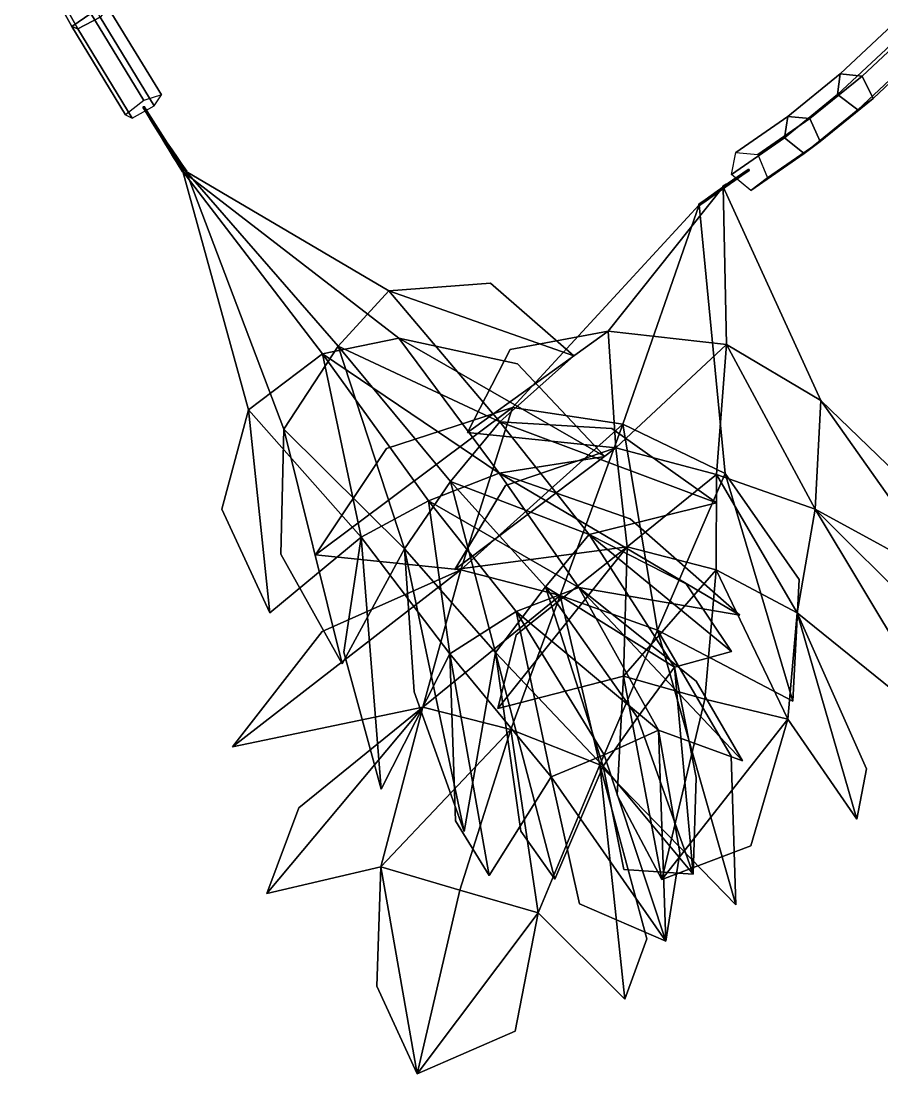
# Model space of a CAD drawing. Header units: metres. Extents: x -349 to 464, y -383 to 362.
# Drawn here: x 153 to 199.3, y -215.6 to -158.9 of the extents above; entities that cross this region are included whole.
import ezdxf

# ---------------------------------------------------------------- set-up
doc = ezdxf.new("R2010")
doc.units = ezdxf.units.M

msp = doc.modelspace()

# ---------------------------------------------------------------- linework, layer by layer
at = {"layer": 'Breeder_Leaf', "color": 3}
for points in [[(165.2614, -179.8622, 304.0009), (169.2446, -176.8485, 300.4102), (161.7404, -167.0352, 297.4491)], [(165.2614, -179.8622, 304.0009), (161.7404, -167.0352, 297.4491), (169.2446, -176.8485, 300.4102)], [(161.7404, -167.0352, 297.4491), (169.2446, -176.8485, 300.4102), (173.3549, -176.006, 295.3317)], [(161.7404, -167.0352, 297.4491), (173.3549, -176.006, 295.3317), (169.2446, -176.8485, 300.4102)], [(167.1658, -180.8913, 296.9677), (170.0931, -176.424, 293.9156), (161.9161, -167.0345, 296.4365)], [(167.1658, -180.8913, 296.9677), (161.9161, -167.0345, 296.4365), (170.0931, -176.424, 293.9156)], [(161.9161, -167.0345, 296.4365), (170.0931, -176.424, 293.9156), (172.8185, -173.4544, 288.7051)], [(161.9161, -167.0345, 296.4365), (172.8185, -173.4544, 288.7051), (170.0931, -176.424, 293.9156)], [(190.8053, -167.8484, 217.7672), (190.9696, -176.3423, 208.3222), (184.607, -175.6289, 206.7718)], [(190.8053, -167.8484, 217.7672), (184.607, -175.6289, 206.7718), (190.9696, -176.3423, 208.3222)], [(196.0544, -179.355, 210.0278), (190.9696, -176.3423, 208.3222), (190.8053, -167.8484, 217.7672)], [(196.0544, -179.355, 210.0278), (190.8053, -167.8484, 217.7672), (190.9696, -176.3423, 208.3222)], [(189.5128, -168.8264, 218.9907), (185.4079, -180.6319, 216.7191), (179.4646, -179.7218, 219.4106)], [(189.5128, -168.8264, 218.9907), (179.4646, -179.7218, 219.4106), (185.4079, -180.6319, 216.7191)], [(190.9115, -183.2741, 215.9639), (185.4079, -180.6319, 216.7191), (189.5128, -168.8264, 218.9907)], [(190.9115, -183.2741, 215.9639), (189.5128, -168.8264, 218.9907), (185.4079, -180.6319, 216.7191)], [(182.7602, -176.9493, 280.5962), (178.2891, -173.0334, 284.0872), (172.8185, -173.4544, 288.7051)], [(182.7602, -176.9493, 280.5962), (172.8185, -173.4544, 288.7051), (178.2891, -173.0334, 284.0872)], [(170.0931, -176.424, 293.9156), (178.7779, -180.5025, 287.1105), (172.8185, -173.4544, 288.7051)], [(170.0931, -176.424, 293.9156), (172.8185, -173.4544, 288.7051), (178.7779, -180.5025, 287.1105)], [(178.7779, -180.5025, 287.1105), (182.7602, -176.9493, 280.5962), (172.8185, -173.4544, 288.7051)], [(178.7779, -180.5025, 287.1105), (172.8185, -173.4544, 288.7051), (182.7602, -176.9493, 280.5962)], [(169.2446, -176.8485, 300.4102), (178.7485, -183.2618, 297.7804), (173.3549, -176.006, 295.3317)], [(169.2446, -176.8485, 300.4102), (173.3549, -176.006, 295.3317), (178.7485, -183.2618, 297.7804)], [(178.7485, -183.2618, 297.7804), (184.4279, -182.3675, 291.627), (173.3549, -176.006, 295.3317)], [(178.7485, -183.2618, 297.7804), (173.3549, -176.006, 295.3317), (184.4279, -182.3675, 291.627)], [(184.4279, -182.3675, 291.627), (179.728, -177.3764, 292.3425), (173.3549, -176.006, 295.3317)], [(184.4279, -182.3675, 291.627), (173.3549, -176.006, 295.3317), (179.728, -177.3764, 292.3425)], [(185.0281, -181.8969, 199.8243), (177.0373, -181.0781, 197.2949), (184.607, -175.6289, 206.7718)], [(185.0281, -181.8969, 199.8243), (184.607, -175.6289, 206.7718), (177.0373, -181.0781, 197.2949)], [(177.0373, -181.0781, 197.2949), (179.3376, -176.6029, 202.0058), (184.607, -175.6289, 206.7718)], [(177.0373, -181.0781, 197.2949), (184.607, -175.6289, 206.7718), (179.3376, -176.6029, 202.0058)], [(190.9696, -176.3423, 208.3222), (185.0281, -181.8969, 199.8243), (184.607, -175.6289, 206.7718)], [(190.9696, -176.3423, 208.3222), (184.607, -175.6289, 206.7718), (185.0281, -181.8969, 199.8243)], [(167.1658, -180.8913, 296.9677), (173.6592, -187.3276, 294.9445), (170.0931, -176.424, 293.9156)], [(167.1658, -180.8913, 296.9677), (170.0931, -176.424, 293.9156), (173.6592, -187.3276, 294.9445)], [(173.6592, -187.3276, 294.9445), (176.1339, -183.7152, 291.1495), (170.0931, -176.424, 293.9156)], [(173.6592, -187.3276, 294.9445), (170.0931, -176.424, 293.9156), (176.1339, -183.7152, 291.1495)], [(170.0931, -176.424, 293.9156), (176.1339, -183.7152, 291.1495), (178.7779, -180.5025, 287.1105)], [(170.0931, -176.424, 293.9156), (178.7779, -180.5025, 287.1105), (176.1339, -183.7152, 291.1495)], [(190.9696, -176.3423, 208.3222), (190.4289, -183.3267, 201.3773), (185.0281, -181.8969, 199.8243)], [(190.9696, -176.3423, 208.3222), (185.0281, -181.8969, 199.8243), (190.4289, -183.3267, 201.3773)], [(195.7462, -185.199, 202.7178), (190.4289, -183.3267, 201.3773), (190.9696, -176.3423, 208.3222)], [(195.7462, -185.199, 202.7178), (190.9696, -176.3423, 208.3222), (190.4289, -183.3267, 201.3773)], [(196.0544, -179.355, 210.0278), (195.7462, -185.199, 202.7178), (190.9696, -176.3423, 208.3222)], [(196.0544, -179.355, 210.0278), (190.9696, -176.3423, 208.3222), (195.7462, -185.199, 202.7178)], [(165.2614, -179.8622, 304.0009), (171.3319, -186.7114, 305.981), (169.2446, -176.8485, 300.4102)], [(165.2614, -179.8622, 304.0009), (169.2446, -176.8485, 300.4102), (171.3319, -186.7114, 305.981)], [(171.3319, -186.7114, 305.981), (174.9519, -184.7547, 301.9014), (169.2446, -176.8485, 300.4102)], [(171.3319, -186.7114, 305.981), (169.2446, -176.8485, 300.4102), (174.9519, -184.7547, 301.9014)], [(169.2446, -176.8485, 300.4102), (174.9519, -184.7547, 301.9014), (178.7485, -183.2618, 297.7804)], [(169.2446, -176.8485, 300.4102), (178.7485, -183.2618, 297.7804), (174.9519, -184.7547, 301.9014)], [(196.0544, -179.355, 210.0278), (202.9707, -189.1461, 204.361), (195.7462, -185.199, 202.7178)], [(196.0544, -179.355, 210.0278), (195.7462, -185.199, 202.7178), (202.9707, -189.1461, 204.361)], [(196.0544, -179.355, 210.0278), (201.1498, -184.2624, 208.6749), (202.9707, -189.1461, 204.361)], [(196.0544, -179.355, 210.0278), (202.9707, -189.1461, 204.361), (201.1498, -184.2624, 208.6749)], [(165.2614, -179.8622, 304.0009), (163.8228, -185.2065, 308.6101), (166.4152, -190.7816, 311.4338)], [(165.2614, -179.8622, 304.0009), (166.4152, -190.7816, 311.4338), (163.8228, -185.2065, 308.6101)], [(165.2614, -179.8622, 304.0009), (166.4152, -190.7816, 311.4338), (171.3319, -186.7114, 305.981)], [(165.2614, -179.8622, 304.0009), (171.3319, -186.7114, 305.981), (166.4152, -190.7816, 311.4338)], [(176.6777, -188.4706, 217.56), (168.8678, -187.6644, 220.6056), (179.4646, -179.7218, 219.4106)], [(176.6777, -188.4706, 217.56), (179.4646, -179.7218, 219.4106), (168.8678, -187.6644, 220.6056)], [(168.8678, -187.6644, 220.6056), (172.6848, -181.9442, 220.1348), (179.4646, -179.7218, 219.4106)], [(168.8678, -187.6644, 220.6056), (179.4646, -179.7218, 219.4106), (172.6848, -181.9442, 220.1348)], [(185.4079, -180.6319, 216.7191), (176.6777, -188.4706, 217.56), (179.4646, -179.7218, 219.4106)], [(185.4079, -180.6319, 216.7191), (179.4646, -179.7218, 219.4106), (176.6777, -188.4706, 217.56)], [(176.1339, -183.7152, 291.1495), (183.5877, -186.5665, 285.9515), (178.7779, -180.5025, 287.1105)], [(176.1339, -183.7152, 291.1495), (178.7779, -180.5025, 287.1105), (183.5877, -186.5665, 285.9515)], [(185.4079, -180.6319, 216.7191), (182.0263, -189.8525, 215.7969), (176.6777, -188.4706, 217.56)], [(185.4079, -180.6319, 216.7191), (176.6777, -188.4706, 217.56), (182.0263, -189.8525, 215.7969)], [(183.5877, -186.5665, 285.9515), (190.4422, -184.8502, 277.732), (178.7779, -180.5025, 287.1105)], [(183.5877, -186.5665, 285.9515), (178.7779, -180.5025, 287.1105), (190.4422, -184.8502, 277.732)], [(190.4422, -184.8502, 277.732), (184.8086, -180.8556, 281.5069), (178.7779, -180.5025, 287.1105)], [(190.4422, -184.8502, 277.732), (178.7779, -180.5025, 287.1105), (184.8086, -180.8556, 281.5069)], [(187.2638, -191.7055, 214.1505), (182.0263, -189.8525, 215.7969), (185.4079, -180.6319, 216.7191)], [(187.2638, -191.7055, 214.1505), (185.4079, -180.6319, 216.7191), (182.0263, -189.8525, 215.7969)], [(190.9115, -183.2741, 215.9639), (187.2638, -191.7055, 214.1505), (185.4079, -180.6319, 216.7191)], [(190.9115, -183.2741, 215.9639), (185.4079, -180.6319, 216.7191), (187.2638, -191.7055, 214.1505)], [(167.1658, -180.8913, 296.9677), (166.9968, -187.6177, 299.5371), (170.3022, -193.5211, 299.5103)], [(167.1658, -180.8913, 296.9677), (170.3022, -193.5211, 299.5103), (166.9968, -187.6177, 299.5371)], [(167.1658, -180.8913, 296.9677), (170.3022, -193.5211, 299.5103), (173.6592, -187.3276, 294.9445)], [(167.1658, -180.8913, 296.9677), (173.6592, -187.3276, 294.9445), (170.3022, -193.5211, 299.5103)], [(185.6369, -187.2352, 194.1338), (176.3696, -188.452, 188.645), (185.0281, -181.8969, 199.8243)], [(185.6369, -187.2352, 194.1338), (185.0281, -181.8969, 199.8243), (176.3696, -188.452, 188.645)], [(176.3696, -188.452, 188.645), (179.0969, -183.9228, 194.4753), (185.0281, -181.8969, 199.8243)], [(176.3696, -188.452, 188.645), (185.0281, -181.8969, 199.8243), (179.0969, -183.9228, 194.4753)], [(190.4289, -183.3267, 201.3773), (185.6369, -187.2352, 194.1338), (185.0281, -181.8969, 199.8243)], [(190.4289, -183.3267, 201.3773), (185.0281, -181.8969, 199.8243), (185.6369, -187.2352, 194.1338)], [(174.9519, -184.7547, 301.9014), (183.034, -189.4219, 300.0024), (178.7485, -183.2618, 297.7804)], [(174.9519, -184.7547, 301.9014), (178.7485, -183.2618, 297.7804), (183.034, -189.4219, 300.0024)], [(183.034, -189.4219, 300.0024), (191.6843, -190.9072, 293.6418), (178.7485, -183.2618, 297.7804)], [(183.034, -189.4219, 300.0024), (178.7485, -183.2618, 297.7804), (191.6843, -190.9072, 293.6418)], [(191.6843, -190.9072, 293.6418), (185.8026, -185.7195, 294.3026), (178.7485, -183.2618, 297.7804)], [(191.6843, -190.9072, 293.6418), (178.7485, -183.2618, 297.7804), (185.8026, -185.7195, 294.3026)], [(190.4289, -183.3267, 201.3773), (190.4244, -188.4654, 195.5125), (185.6369, -187.2352, 194.1338)], [(190.4289, -183.3267, 201.3773), (185.6369, -187.2352, 194.1338), (190.4244, -188.4654, 195.5125)], [(190.9115, -183.2741, 215.9639), (194.537, -195.5297, 212.4326), (187.2638, -191.7055, 214.1505)], [(190.9115, -183.2741, 215.9639), (187.2638, -191.7055, 214.1505), (194.537, -195.5297, 212.4326)], [(194.7751, -190.7695, 197.1981), (190.4244, -188.4654, 195.5125), (190.4289, -183.3267, 201.3773)], [(194.7751, -190.7695, 197.1981), (190.4289, -183.3267, 201.3773), (190.4244, -188.4654, 195.5125)], [(195.7462, -185.199, 202.7178), (194.7751, -190.7695, 197.1981), (190.4289, -183.3267, 201.3773)], [(195.7462, -185.199, 202.7178), (190.4289, -183.3267, 201.3773), (194.7751, -190.7695, 197.1981)], [(190.9115, -183.2741, 215.9639), (194.8905, -188.9858, 214.1147), (194.537, -195.5297, 212.4326)], [(190.9115, -183.2741, 215.9639), (194.537, -195.5297, 212.4326), (194.8905, -188.9858, 214.1147)], [(173.6592, -187.3276, 294.9445), (178.5537, -192.9172, 292.2537), (176.1339, -183.7152, 291.1495)], [(173.6592, -187.3276, 294.9445), (176.1339, -183.7152, 291.1495), (178.5537, -192.9172, 292.2537)], [(178.5537, -192.9172, 292.2537), (181.2466, -189.3808, 289.5479), (176.1339, -183.7152, 291.1495)], [(178.5537, -192.9172, 292.2537), (176.1339, -183.7152, 291.1495), (181.2466, -189.3808, 289.5479)], [(176.1339, -183.7152, 291.1495), (181.2466, -189.3808, 289.5479), (183.5877, -186.5665, 285.9515)], [(176.1339, -183.7152, 291.1495), (183.5877, -186.5665, 285.9515), (181.2466, -189.3808, 289.5479)], [(171.3319, -186.7114, 305.981), (176.0894, -192.9826, 306.6719), (174.9519, -184.7547, 301.9014)], [(171.3319, -186.7114, 305.981), (174.9519, -184.7547, 301.9014), (176.0894, -192.9826, 306.6719)], [(176.0894, -192.9826, 306.6719), (179.671, -190.7082, 303.659), (174.9519, -184.7547, 301.9014)], [(176.0894, -192.9826, 306.6719), (174.9519, -184.7547, 301.9014), (179.671, -190.7082, 303.659)], [(174.9519, -184.7547, 301.9014), (179.671, -190.7082, 303.659), (183.034, -189.4219, 300.0024)], [(174.9519, -184.7547, 301.9014), (183.034, -189.4219, 300.0024), (179.671, -190.7082, 303.659)], [(195.7462, -185.199, 202.7178), (203.1762, -197.5506, 196.5796), (194.7751, -190.7695, 197.1981)], [(195.7462, -185.199, 202.7178), (194.7751, -190.7695, 197.1981), (203.1762, -197.5506, 196.5796)], [(195.7462, -185.199, 202.7178), (201.3508, -190.7932, 200.4948), (203.1762, -197.5506, 196.5796)], [(195.7462, -185.199, 202.7178), (203.1762, -197.5506, 196.5796), (201.3508, -190.7932, 200.4948)], [(171.3319, -186.7114, 305.981), (170.3913, -192.8941, 311.3229), (172.4093, -200.2587, 313.7754)], [(171.3319, -186.7114, 305.981), (172.4093, -200.2587, 313.7754), (170.3913, -192.8941, 311.3229)], [(171.3319, -186.7114, 305.981), (172.4093, -200.2587, 313.7754), (176.0894, -192.9826, 306.6719)], [(171.3319, -186.7114, 305.981), (176.0894, -192.9826, 306.6719), (172.4093, -200.2587, 313.7754)], [(181.2466, -189.3808, 289.5479), (188.1859, -193.7001, 283.3488), (183.5877, -186.5665, 285.9515)], [(181.2466, -189.3808, 289.5479), (183.5877, -186.5665, 285.9515), (188.1859, -193.7001, 283.3488)], [(188.1859, -193.7001, 283.3488), (191.2468, -192.8637, 276.784), (183.5877, -186.5665, 285.9515)], [(188.1859, -193.7001, 283.3488), (183.5877, -186.5665, 285.9515), (191.2468, -192.8637, 276.784)], [(191.2468, -192.8637, 276.784), (188.8109, -189.2142, 279.0746), (183.5877, -186.5665, 285.9515)], [(191.2468, -192.8637, 276.784), (183.5877, -186.5665, 285.9515), (188.8109, -189.2142, 279.0746)], [(173.6592, -187.3276, 294.9445), (176.8575, -202.5411, 296.8847), (178.5537, -192.9172, 292.2537)], [(173.6592, -187.3276, 294.9445), (178.5537, -192.9172, 292.2537), (176.8575, -202.5411, 296.8847)], [(173.6592, -187.3276, 294.9445), (174.1675, -195.0369, 297.7651), (176.8575, -202.5411, 296.8847)], [(173.6592, -187.3276, 294.9445), (176.8575, -202.5411, 296.8847), (174.1675, -195.0369, 297.7651)], [(185.4325, -194.1812, 188.6095), (178.6776, -195.92, 186.4851), (185.6369, -187.2352, 194.1338)], [(185.4325, -194.1812, 188.6095), (185.6369, -187.2352, 194.1338), (178.6776, -195.92, 186.4851)], [(178.6776, -195.92, 186.4851), (179.6544, -191.9596, 189.2889), (185.6369, -187.2352, 194.1338)], [(178.6776, -195.92, 186.4851), (185.6369, -187.2352, 194.1338), (179.6544, -191.9596, 189.2889)], [(190.4244, -188.4654, 195.5125), (185.4325, -194.1812, 188.6095), (185.6369, -187.2352, 194.1338)], [(190.4244, -188.4654, 195.5125), (185.6369, -187.2352, 194.1338), (185.4325, -194.1812, 188.6095)], [(174.635, -195.8565, 215.9706), (164.408, -197.9936, 218.8568), (176.6777, -188.4706, 217.56)], [(174.635, -195.8565, 215.9706), (176.6777, -188.4706, 217.56), (164.408, -197.9936, 218.8568)], [(164.408, -197.9936, 218.8568), (169.233, -191.7758, 218.8038), (176.6777, -188.4706, 217.56)], [(164.408, -197.9936, 218.8568), (176.6777, -188.4706, 217.56), (169.233, -191.7758, 218.8038)], [(182.0263, -189.8525, 215.7969), (174.635, -195.8565, 215.9706), (176.6777, -188.4706, 217.56)], [(182.0263, -189.8525, 215.7969), (176.6777, -188.4706, 217.56), (174.635, -195.8565, 215.9706)], [(190.4244, -188.4654, 195.5125), (189.8136, -195.4206, 189.7006), (185.4325, -194.1812, 188.6095)], [(190.4244, -188.4654, 195.5125), (185.4325, -194.1812, 188.6095), (189.8136, -195.4206, 189.7006)], [(194.2831, -196.5022, 190.6617), (189.8136, -195.4206, 189.7006), (190.4244, -188.4654, 195.5125)], [(194.2831, -196.5022, 190.6617), (190.4244, -188.4654, 195.5125), (189.8136, -195.4206, 189.7006)], [(194.7751, -190.7695, 197.1981), (194.2831, -196.5022, 190.6617), (190.4244, -188.4654, 195.5125)], [(194.7751, -190.7695, 197.1981), (190.4244, -188.4654, 195.5125), (194.2831, -196.5022, 190.6617)], [(178.5537, -192.9172, 292.2537), (184.3372, -199.036, 290.0307), (181.2466, -189.3808, 289.5479)], [(178.5537, -192.9172, 292.2537), (181.2466, -189.3808, 289.5479), (184.3372, -199.036, 290.0307)], [(179.671, -190.7082, 303.659), (187.3232, -197.096, 301.2339), (183.034, -189.4219, 300.0024)], [(179.671, -190.7082, 303.659), (183.034, -189.4219, 300.0024), (187.3232, -197.096, 301.2339)], [(184.3372, -199.036, 290.0307), (186.1964, -196.4084, 286.6089), (181.2466, -189.3808, 289.5479)], [(184.3372, -199.036, 290.0307), (181.2466, -189.3808, 289.5479), (186.1964, -196.4084, 286.6089)], [(181.2466, -189.3808, 289.5479), (186.1964, -196.4084, 286.6089), (188.1859, -193.7001, 283.3488)], [(181.2466, -189.3808, 289.5479), (188.1859, -193.7001, 283.3488), (186.1964, -196.4084, 286.6089)], [(187.3232, -197.096, 301.2339), (191.8363, -198.7371, 295.7472), (183.034, -189.4219, 300.0024)], [(187.3232, -197.096, 301.2339), (183.034, -189.4219, 300.0024), (191.8363, -198.7371, 295.7472)], [(191.8363, -198.7371, 295.7472), (189.348, -194.4638, 295.9656), (183.034, -189.4219, 300.0024)], [(191.8363, -198.7371, 295.7472), (183.034, -189.4219, 300.0024), (189.348, -194.4638, 295.9656)], [(182.0263, -189.8525, 215.7969), (179.3704, -197.048, 214.3921), (174.635, -195.8565, 215.9706)], [(182.0263, -189.8525, 215.7969), (174.635, -195.8565, 215.9706), (179.3704, -197.048, 214.3921)], [(184.1674, -198.9653, 213.7664), (179.3704, -197.048, 214.3921), (182.0263, -189.8525, 215.7969)], [(184.1674, -198.9653, 213.7664), (182.0263, -189.8525, 215.7969), (179.3704, -197.048, 214.3921)], [(187.2638, -191.7055, 214.1505), (184.1674, -198.9653, 213.7664), (182.0263, -189.8525, 215.7969)], [(187.2638, -191.7055, 214.1505), (182.0263, -189.8525, 215.7969), (184.1674, -198.9653, 213.7664)], [(176.0894, -192.9826, 306.6719), (181.5494, -199.5949, 308.1874), (179.671, -190.7082, 303.659)], [(176.0894, -192.9826, 306.6719), (179.671, -190.7082, 303.659), (181.5494, -199.5949, 308.1874)], [(181.5494, -199.5949, 308.1874), (184.3869, -198.411, 304.6354), (179.671, -190.7082, 303.659)], [(181.5494, -199.5949, 308.1874), (179.671, -190.7082, 303.659), (184.3869, -198.411, 304.6354)], [(179.671, -190.7082, 303.659), (184.3869, -198.411, 304.6354), (187.3232, -197.096, 301.2339)], [(179.671, -190.7082, 303.659), (187.3232, -197.096, 301.2339), (184.3869, -198.411, 304.6354)], [(194.7751, -190.7695, 197.1981), (197.9789, -201.8743, 191.9918), (194.2831, -196.5022, 190.6617)], [(194.7751, -190.7695, 197.1981), (194.2831, -196.5022, 190.6617), (197.9789, -201.8743, 191.9918)], [(194.7751, -190.7695, 197.1981), (198.5007, -199.1748, 194.0995), (197.9789, -201.8743, 191.9918)], [(194.7751, -190.7695, 197.1981), (197.9789, -201.8743, 191.9918), (198.5007, -199.1748, 194.0995)], [(187.2638, -191.7055, 214.1505), (191.4763, -206.494, 211.1505), (184.1674, -198.9653, 213.7664)], [(187.2638, -191.7055, 214.1505), (184.1674, -198.9653, 213.7664), (191.4763, -206.494, 211.1505)], [(187.2638, -191.7055, 214.1505), (191.2228, -198.4993, 211.7386), (191.4763, -206.494, 211.1505)], [(187.2638, -191.7055, 214.1505), (191.4763, -206.494, 211.1505), (191.2228, -198.4993, 211.7386)], [(176.0894, -192.9826, 306.6719), (178.212, -204.9124, 310.3951), (181.5494, -199.5949, 308.1874)], [(176.0894, -192.9826, 306.6719), (181.5494, -199.5949, 308.1874), (178.212, -204.9124, 310.3951)], [(176.0894, -192.9826, 306.6719), (176.3978, -201.9617, 310.3343), (178.212, -204.9124, 310.3951)], [(176.0894, -192.9826, 306.6719), (178.212, -204.9124, 310.3951), (176.3978, -201.9617, 310.3343)], [(178.5537, -192.9172, 292.2537), (181.7388, -205.1068, 290.856), (184.3372, -199.036, 290.0307)], [(178.5537, -192.9172, 292.2537), (184.3372, -199.036, 290.0307), (181.7388, -205.1068, 290.856)], [(178.5537, -192.9172, 292.2537), (179.9119, -202.5237, 292.2673), (181.7388, -205.1068, 290.856)], [(178.5537, -192.9172, 292.2537), (181.7388, -205.1068, 290.856), (179.9119, -202.5237, 292.2673)], [(186.1964, -196.4084, 286.6089), (189.1827, -204.8329, 280.7332), (188.1859, -193.7001, 283.3488)], [(186.1964, -196.4084, 286.6089), (188.1859, -193.7001, 283.3488), (189.1827, -204.8329, 280.7332)], [(189.1827, -204.8329, 280.7332), (189.3421, -199.6429, 280.4715), (188.1859, -193.7001, 283.3488)], [(189.1827, -204.8329, 280.7332), (188.1859, -193.7001, 283.3488), (189.3421, -199.6429, 280.4715)], [(187.4992, -205.1349, 185.8678), (185.1012, -200.5971, 186.6968), (185.4325, -194.1812, 188.6095)], [(187.4992, -205.1349, 185.8678), (185.4325, -194.1812, 188.6095), (185.1012, -200.5971, 186.6968)], [(189.8136, -195.4206, 189.7006), (187.4992, -205.1349, 185.8678), (185.4325, -194.1812, 188.6095)], [(189.8136, -195.4206, 189.7006), (185.4325, -194.1812, 188.6095), (187.4992, -205.1349, 185.8678)], [(194.2831, -196.5022, 190.6617), (187.4992, -205.1349, 185.8678), (189.8136, -195.4206, 189.7006)], [(194.2831, -196.5022, 190.6617), (189.8136, -195.4206, 189.7006), (187.4992, -205.1349, 185.8678)], [(172.3817, -204.4394, 215.7213), (166.2511, -205.8721, 219.3994), (174.635, -195.8565, 215.9706)], [(172.3817, -204.4394, 215.7213), (174.635, -195.8565, 215.9706), (166.2511, -205.8721, 219.3994)], [(166.2511, -205.8721, 219.3994), (167.9771, -201.2744, 218.7815), (174.635, -195.8565, 215.9706)], [(166.2511, -205.8721, 219.3994), (174.635, -195.8565, 215.9706), (167.9771, -201.2744, 218.7815)], [(179.3704, -197.048, 214.3921), (172.3817, -204.4394, 215.7213), (174.635, -195.8565, 215.9706)], [(179.3704, -197.048, 214.3921), (174.635, -195.8565, 215.9706), (172.3817, -204.4394, 215.7213)], [(184.3372, -199.036, 290.0307), (189.1827, -204.8329, 280.7332), (186.1964, -196.4084, 286.6089)], [(184.3372, -199.036, 290.0307), (186.1964, -196.4084, 286.6089), (189.1827, -204.8329, 280.7332)], [(194.2831, -196.5022, 190.6617), (192.2836, -203.3082, 189.0498), (187.4992, -205.1349, 185.8678)], [(194.2831, -196.5022, 190.6617), (187.4992, -205.1349, 185.8678), (192.2836, -203.3082, 189.0498)], [(179.3704, -197.048, 214.3921), (176.6311, -205.7079, 214.2198), (172.3817, -204.4394, 215.7213)], [(179.3704, -197.048, 214.3921), (172.3817, -204.4394, 215.7213), (176.6311, -205.7079, 214.2198)], [(180.8374, -206.9127, 212.5093), (176.6311, -205.7079, 214.2198), (179.3704, -197.048, 214.3921)], [(180.8374, -206.9127, 212.5093), (179.3704, -197.048, 214.3921), (176.6311, -205.7079, 214.2198)], [(184.1674, -198.9653, 213.7664), (180.8374, -206.9127, 212.5093), (179.3704, -197.048, 214.3921)], [(184.1674, -198.9653, 213.7664), (179.3704, -197.048, 214.3921), (180.8374, -206.9127, 212.5093)], [(184.3869, -198.411, 304.6354), (187.7056, -208.4395, 302.9526), (187.3232, -197.096, 301.2339)], [(184.3869, -198.411, 304.6354), (187.3232, -197.096, 301.2339), (187.7056, -208.4395, 302.9526)], [(187.7056, -208.4395, 302.9526), (188.4613, -203.6963, 300.9624), (187.3232, -197.096, 301.2339)], [(187.7056, -208.4395, 302.9526), (187.3232, -197.096, 301.2339), (188.4613, -203.6963, 300.9624)], [(181.5494, -199.5949, 308.1874), (187.7056, -208.4395, 302.9526), (184.3869, -198.411, 304.6354)], [(181.5494, -199.5949, 308.1874), (184.3869, -198.411, 304.6354), (187.7056, -208.4395, 302.9526)], [(184.1674, -198.9653, 213.7664), (185.4994, -211.5674, 213.451), (180.8374, -206.9127, 212.5093)], [(184.1674, -198.9653, 213.7664), (180.8374, -206.9127, 212.5093), (185.4994, -211.5674, 213.451)], [(184.1674, -198.9653, 213.7664), (186.6879, -208.3198, 213.2451), (185.4994, -211.5674, 213.451)], [(184.1674, -198.9653, 213.7664), (185.4994, -211.5674, 213.451), (186.6879, -208.3198, 213.2451)], [(184.3372, -199.036, 290.0307), (185.4477, -204.585, 285.4598), (189.1827, -204.8329, 280.7332)], [(184.3372, -199.036, 290.0307), (189.1827, -204.8329, 280.7332), (185.4477, -204.585, 285.4598)], [(181.5494, -199.5949, 308.1874), (183.0608, -206.4374, 306.2345), (187.7056, -208.4395, 302.9526)], [(181.5494, -199.5949, 308.1874), (187.7056, -208.4395, 302.9526), (183.0608, -206.4374, 306.2345)], [(174.3445, -215.5898, 217.616), (172.1668, -210.8689, 217.6049), (172.3817, -204.4394, 215.7213)], [(174.3445, -215.5898, 217.616), (172.3817, -204.4394, 215.7213), (172.1668, -210.8689, 217.6049)], [(176.6311, -205.7079, 214.2198), (174.3445, -215.5898, 217.616), (172.3817, -204.4394, 215.7213)], [(176.6311, -205.7079, 214.2198), (172.3817, -204.4394, 215.7213), (174.3445, -215.5898, 217.616)], [(180.8374, -206.9127, 212.5093), (174.3445, -215.5898, 217.616), (176.6311, -205.7079, 214.2198)], [(180.8374, -206.9127, 212.5093), (176.6311, -205.7079, 214.2198), (174.3445, -215.5898, 217.616)], [(180.8374, -206.9127, 212.5093), (179.6119, -213.2798, 215.8072), (174.3445, -215.5898, 217.616)], [(180.8374, -206.9127, 212.5093), (174.3445, -215.5898, 217.616), (179.6119, -213.2798, 215.8072)]]:
    msp.add_3dface(points, dxfattribs=at)
at = {"layer": 'Breeder_Petiole', "color": 3}
for points in [[(154.0913, -153.6899, 295.0979), (156.7803, -158.5343, 296.168), (155.7591, -159.2345, 295.5598), (153.0317, -154.3159, 294.4745)], [(153.3227, -154.3767, 293.1035), (156.0803, -159.3563, 294.1996), (157.2924, -158.7283, 293.9999), (154.5551, -153.7869, 292.9125)], [(153.0317, -154.3159, 294.4745), (155.7591, -159.2345, 295.5598), (156.0803, -159.3563, 294.1996), (153.3227, -154.3767, 293.1035)], [(156.7803, -158.5343, 296.168), (159.6345, -163.2029, 297.5467), (158.6542, -163.975, 296.9583), (155.7591, -159.2345, 295.5598)], [(157.7225, -158.2232, 295.2095), (160.5833, -162.9055, 296.5903), (159.6345, -163.2029, 297.5467), (156.7803, -158.5343, 296.168)], [(157.2924, -158.7283, 293.9999), (160.1982, -163.491, 295.4019), (160.5833, -162.9055, 296.5903), (157.7225, -158.2232, 295.2095)], [(156.0803, -159.3563, 294.1996), (159.0078, -164.1557, 295.6128), (160.1982, -163.491, 295.4019), (157.2924, -158.7283, 293.9999)], [(199.8071, -160.2079, 235.5134), (196.9543, -162.8862, 231.2967), (197.0976, -161.7735, 230.4938), (199.9051, -159.1425, 234.6424)], [(199.9051, -159.1425, 234.6424), (197.0976, -161.7735, 230.4938), (198.2718, -161.9023, 229.7812), (201.0721, -159.2803, 233.9197)], [(155.7591, -159.2345, 295.5598), (158.6542, -163.975, 296.9583), (159.0078, -164.1557, 295.6128), (156.0803, -159.3563, 294.1996)], [(201.0721, -159.2803, 233.9197), (198.2718, -161.9023, 229.7812), (198.8652, -163.0959, 230.137), (201.7063, -160.4322, 234.3373)], [(200.9127, -161.0141, 235.3371), (198.0386, -163.7131, 231.0878), (196.9543, -162.8862, 231.2967), (199.8071, -160.2079, 235.5134)], [(201.7063, -160.4322, 234.3373), (198.8652, -163.0959, 230.137), (198.0386, -163.7131, 231.0878), (200.9127, -161.0141, 235.3371)], [(196.9543, -162.8862, 231.2967), (194.0943, -165.2172, 226.8832), (194.2831, -164.0628, 226.1519), (197.0976, -161.7735, 230.4938)], [(197.0976, -161.7735, 230.4938), (194.2831, -164.0628, 226.1519), (195.4646, -164.1835, 225.45), (198.2718, -161.9023, 229.7812)], [(198.2718, -161.9023, 229.7812), (195.4646, -164.1835, 225.45), (196.017, -165.4137, 225.7409), (198.8652, -163.0959, 230.137)], [(198.0386, -163.7131, 231.0878), (195.1573, -166.0622, 226.6401), (194.0943, -165.2172, 226.8832), (196.9543, -162.8862, 231.2967)], [(198.8652, -163.0959, 230.137), (196.017, -165.4137, 225.7409), (195.1573, -166.0622, 226.6401), (198.0386, -163.7131, 231.0878)], [(159.6123, -163.5368, 296.46), (159.8489, -163.9243, 296.5739), (159.8154, -163.9507, 296.5538), (159.5786, -163.5634, 296.4398)], [(159.5786, -163.5634, 296.4398), (159.8154, -163.9507, 296.5538), (159.8275, -163.9568, 296.5079), (159.5908, -163.5696, 296.3935)], [(159.6133, -163.5384, 296.4604), (159.8553, -163.9284, 296.5522), (159.8215, -163.9541, 296.5319), (159.5792, -163.5644, 296.44)], [(159.5792, -163.5644, 296.44), (159.8215, -163.9541, 296.5319), (159.8324, -163.9584, 296.4855), (159.5902, -163.5686, 296.3932)], [(159.5902, -163.5686, 296.3932), (159.8324, -163.9584, 296.4855), (159.8727, -163.9351, 296.4781), (159.6308, -163.5452, 296.3858)], [(159.5908, -163.5696, 296.3935), (159.8275, -163.9568, 296.5079), (159.8681, -163.9342, 296.5007), (159.6317, -163.5468, 296.3862)], [(159.645, -163.5266, 296.4271), (159.8813, -163.9142, 296.5413), (159.8489, -163.9243, 296.5739), (159.6123, -163.5368, 296.46)], [(159.645, -163.5266, 296.4271), (159.8868, -163.9167, 296.5191), (159.8553, -163.9284, 296.5522), (159.6133, -163.5384, 296.4604)], [(159.6308, -163.5452, 296.3858), (159.8727, -163.9351, 296.4781), (159.8868, -163.9167, 296.5191), (159.645, -163.5266, 296.4271)], [(159.6317, -163.5468, 296.3862), (159.8681, -163.9342, 296.5007), (159.8813, -163.9142, 296.5413), (159.645, -163.5266, 296.4271)], [(159.8489, -163.9243, 296.5739), (160.0854, -164.3118, 296.6878), (160.0522, -164.338, 296.6679), (159.8154, -163.9507, 296.5538)], [(159.8154, -163.9507, 296.5538), (160.0522, -164.338, 296.6679), (160.0642, -164.3441, 296.6223), (159.8275, -163.9568, 296.5079)], [(159.8553, -163.9284, 296.5522), (160.1033, -164.3214, 296.6218), (160.0694, -164.3464, 296.6016), (159.8215, -163.9541, 296.5319)], [(159.8215, -163.9541, 296.5319), (160.0694, -164.3464, 296.6016), (160.0789, -164.3487, 296.5551), (159.8324, -163.9584, 296.4855)], [(159.8275, -163.9568, 296.5079), (160.0642, -164.3441, 296.6223), (160.1045, -164.3216, 296.6151), (159.8681, -163.9342, 296.5007)], [(159.8324, -163.9584, 296.4855), (160.0789, -164.3487, 296.5551), (160.1185, -164.325, 296.5477), (159.8727, -163.9351, 296.4781)], [(159.8813, -163.9142, 296.5413), (160.1175, -164.3017, 296.6554), (160.0854, -164.3118, 296.6878), (159.8489, -163.9243, 296.5739)], [(159.8868, -163.9167, 296.5191), (160.1335, -164.3083, 296.5887), (160.1033, -164.3214, 296.6218), (159.8553, -163.9284, 296.5522)], [(159.8681, -163.9342, 296.5007), (160.1045, -164.3216, 296.6151), (160.1175, -164.3017, 296.6554), (159.8813, -163.9142, 296.5413)], [(159.8727, -163.9351, 296.4781), (160.1185, -164.325, 296.5477), (160.1335, -164.3083, 296.5887), (159.8868, -163.9167, 296.5191)], [(194.0943, -165.2172, 226.8832), (191.2405, -167.1897, 222.2943), (191.4749, -165.9993, 221.6376), (194.2831, -164.0628, 226.1519)], [(194.2831, -164.0628, 226.1519), (191.4749, -165.9993, 221.6376), (192.6637, -166.1129, 220.947), (195.4646, -164.1835, 225.45)], [(195.4646, -164.1835, 225.45), (192.6637, -166.1129, 220.947), (193.1752, -167.3745, 221.1705), (196.017, -165.4137, 225.7409)], [(160.0854, -164.3118, 296.6878), (160.3219, -164.6993, 296.8017), (160.289, -164.7252, 296.782), (160.0522, -164.338, 296.6679)], [(160.0522, -164.338, 296.6679), (160.289, -164.7252, 296.782), (160.3009, -164.7313, 296.7367), (160.0642, -164.3441, 296.6223)], [(160.0642, -164.3441, 296.6223), (160.3009, -164.7313, 296.7367), (160.3409, -164.709, 296.7296), (160.1045, -164.3216, 296.6151)], [(160.1033, -164.3214, 296.6218), (160.3555, -164.7151, 296.6689), (160.3215, -164.7393, 296.6487), (160.0694, -164.3464, 296.6016)], [(160.0694, -164.3464, 296.6016), (160.3215, -164.7393, 296.6487), (160.3298, -164.7396, 296.6023), (160.0789, -164.3487, 296.5551)], [(160.0789, -164.3487, 296.5551), (160.3298, -164.7396, 296.6023), (160.3687, -164.7155, 296.5948), (160.1185, -164.325, 296.5477)], [(160.1175, -164.3017, 296.6554), (160.3538, -164.6893, 296.7696), (160.3219, -164.6993, 296.8017), (160.0854, -164.3118, 296.6878)], [(160.1335, -164.3083, 296.5887), (160.3845, -164.7005, 296.6357), (160.3555, -164.7151, 296.6689), (160.1033, -164.3214, 296.6218)], [(160.1045, -164.3216, 296.6151), (160.3409, -164.709, 296.7296), (160.3538, -164.6893, 296.7696), (160.1175, -164.3017, 296.6554)], [(160.1185, -164.325, 296.5477), (160.3687, -164.7155, 296.5948), (160.3845, -164.7005, 296.6357), (160.1335, -164.3083, 296.5887)], [(160.3219, -164.6993, 296.8017), (160.5585, -165.0868, 296.9156), (160.5258, -165.1125, 296.896), (160.289, -164.7252, 296.782)], [(160.289, -164.7252, 296.782), (160.5258, -165.1125, 296.896), (160.5376, -165.1185, 296.8511), (160.3009, -164.7313, 296.7367)], [(160.3009, -164.7313, 296.7367), (160.5376, -165.1185, 296.8511), (160.5773, -165.0964, 296.8441), (160.3409, -164.709, 296.7296)], [(160.3555, -164.7151, 296.6689), (160.6115, -165.1084, 296.6931), (160.5774, -165.1319, 296.6731), (160.3215, -164.7393, 296.6487)], [(160.3215, -164.7393, 296.6487), (160.5774, -165.1319, 296.6731), (160.5843, -165.1302, 296.6269), (160.3298, -164.7396, 296.6023)], [(160.3538, -164.6893, 296.7696), (160.5901, -165.0768, 296.8837), (160.5585, -165.0868, 296.9156), (160.3219, -164.6993, 296.8017)], [(160.3298, -164.7396, 296.6023), (160.5843, -165.1302, 296.6269), (160.6226, -165.1058, 296.6194), (160.3687, -164.7155, 296.5948)], [(160.3409, -164.709, 296.7296), (160.5773, -165.0964, 296.8441), (160.5901, -165.0768, 296.8837), (160.3538, -164.6893, 296.7696)], [(160.3845, -164.7005, 296.6357), (160.6393, -165.0923, 296.6602), (160.6115, -165.1084, 296.6931), (160.3555, -164.7151, 296.6689)], [(160.3687, -164.7155, 296.5948), (160.6226, -165.1058, 296.6194), (160.6393, -165.0923, 296.6602), (160.3845, -164.7005, 296.6357)], [(160.5585, -165.0868, 296.9156), (160.795, -165.4742, 297.0295), (160.7626, -165.4998, 297.01), (160.5258, -165.1125, 296.896)], [(160.5258, -165.1125, 296.896), (160.7626, -165.4998, 297.01), (160.7743, -165.5058, 296.9655), (160.5376, -165.1185, 296.8511)], [(160.5376, -165.1185, 296.8511), (160.7743, -165.5058, 296.9655), (160.8137, -165.4838, 296.9585), (160.5773, -165.0964, 296.8441)], [(160.5901, -165.0768, 296.8837), (160.8264, -165.4644, 296.9979), (160.795, -165.4742, 297.0295), (160.5585, -165.0868, 296.9156)], [(160.5773, -165.0964, 296.8441), (160.8137, -165.4838, 296.9585), (160.8264, -165.4644, 296.9979), (160.5901, -165.0768, 296.8837)], [(160.6115, -165.1084, 296.6931), (160.8706, -165.5004, 296.6946), (160.8364, -165.5231, 296.6747), (160.5774, -165.1319, 296.6731)], [(160.5774, -165.1319, 296.6731), (160.8364, -165.5231, 296.6747), (160.842, -165.5196, 296.6288), (160.5843, -165.1302, 296.6269)], [(160.5843, -165.1302, 296.6269), (160.842, -165.5196, 296.6288), (160.8796, -165.4947, 296.6213), (160.6226, -165.1058, 296.6194)], [(160.6393, -165.0923, 296.6602), (160.8972, -165.4829, 296.6618), (160.8706, -165.5004, 296.6946), (160.6115, -165.1084, 296.6931)], [(160.6226, -165.1058, 296.6194), (160.8796, -165.4947, 296.6213), (160.8972, -165.4829, 296.6618), (160.6393, -165.0923, 296.6602)], [(195.1573, -166.0622, 226.6401), (192.2823, -168.0501, 222.0157), (191.2405, -167.1897, 222.2943), (194.0943, -165.2172, 226.8832)], [(196.017, -165.4137, 225.7409), (193.1752, -167.3745, 221.1705), (192.2823, -168.0501, 222.0157), (195.1573, -166.0622, 226.6401)], [(160.795, -165.4742, 297.0295), (161.0315, -165.8617, 297.1434), (160.9993, -165.8871, 297.1241), (160.7626, -165.4998, 297.01)], [(160.7626, -165.4998, 297.01), (160.9993, -165.8871, 297.1241), (161.011, -165.893, 297.0799), (160.7743, -165.5058, 296.9655)], [(160.7743, -165.5058, 296.9655), (161.011, -165.893, 297.0799), (161.0501, -165.8712, 297.073), (160.8137, -165.4838, 296.9585)], [(160.8264, -165.4644, 296.9979), (161.0627, -165.852, 297.112), (161.0315, -165.8617, 297.1434), (160.795, -165.4742, 297.0295)], [(160.8137, -165.4838, 296.9585), (161.0501, -165.8712, 297.073), (161.0627, -165.852, 297.112), (160.8264, -165.4644, 296.9979)], [(160.8706, -165.5004, 296.6946), (161.1322, -165.8901, 296.6732), (161.0978, -165.9121, 296.6535), (160.8364, -165.5231, 296.6747)], [(160.8364, -165.5231, 296.6747), (161.0978, -165.9121, 296.6535), (161.1022, -165.9067, 296.608), (160.842, -165.5196, 296.6288)], [(160.842, -165.5196, 296.6288), (161.1022, -165.9067, 296.608), (161.1391, -165.8815, 296.6006), (160.8796, -165.4947, 296.6213)], [(160.8972, -165.4829, 296.6618), (161.1575, -165.8713, 296.6407), (161.1322, -165.8901, 296.6732), (160.8706, -165.5004, 296.6946)], [(160.8796, -165.4947, 296.6213), (161.1391, -165.8815, 296.6006), (161.1575, -165.8713, 296.6407), (160.8972, -165.4829, 296.6618)], [(161.0315, -165.8617, 297.1434), (161.2681, -166.2492, 297.2574), (161.2361, -166.2744, 297.2382), (160.9993, -165.8871, 297.1241)], [(160.9993, -165.8871, 297.1241), (161.2361, -166.2744, 297.2382), (161.2477, -166.2802, 297.1943), (161.011, -165.893, 297.0799)], [(161.011, -165.893, 297.0799), (161.2477, -166.2802, 297.1943), (161.2865, -166.2586, 297.1875), (161.0501, -165.8712, 297.073)], [(161.0627, -165.852, 297.112), (161.299, -166.2395, 297.2262), (161.2681, -166.2492, 297.2574), (161.0315, -165.8617, 297.1434)], [(161.0501, -165.8712, 297.073), (161.2865, -166.2586, 297.1875), (161.299, -166.2395, 297.2262), (161.0627, -165.852, 297.112)], [(161.1322, -165.8901, 296.6732), (161.3956, -166.2767, 296.6291), (161.3611, -166.2979, 296.6096), (161.0978, -165.9121, 296.6535)], [(161.0978, -165.9121, 296.6535), (161.3611, -166.2979, 296.6096), (161.3642, -166.2907, 296.5645), (161.1022, -165.9067, 296.608)], [(161.1022, -165.9067, 296.608), (161.3642, -166.2907, 296.5645), (161.4005, -166.2652, 296.5573), (161.1391, -165.8815, 296.6006)], [(161.1575, -165.8713, 296.6407), (161.4198, -166.2565, 296.597), (161.3956, -166.2767, 296.6291), (161.1322, -165.8901, 296.6732)], [(161.1391, -165.8815, 296.6006), (161.4005, -166.2652, 296.5573), (161.4198, -166.2565, 296.597), (161.1575, -165.8713, 296.6407)], [(161.2681, -166.2492, 297.2574), (161.5046, -166.6367, 297.3712), (161.4729, -166.6616, 297.3522), (161.2361, -166.2744, 297.2382)], [(161.2361, -166.2744, 297.2382), (161.4729, -166.6616, 297.3522), (161.4844, -166.6675, 297.3087), (161.2477, -166.2802, 297.1943)], [(161.2477, -166.2802, 297.1943), (161.4844, -166.6675, 297.3087), (161.5228, -166.646, 297.3019), (161.2865, -166.2586, 297.1875)], [(161.299, -166.2395, 297.2262), (161.5353, -166.6271, 297.3403), (161.5046, -166.6367, 297.3712), (161.2681, -166.2492, 297.2574)], [(161.2865, -166.2586, 297.1875), (161.5228, -166.646, 297.3019), (161.5353, -166.6271, 297.3403), (161.299, -166.2395, 297.2262)], [(161.3956, -166.2767, 296.6291), (161.6602, -166.6591, 296.5623), (161.6257, -166.6797, 296.543), (161.3611, -166.2979, 296.6096)], [(161.3611, -166.2979, 296.6096), (161.6257, -166.6797, 296.543), (161.6274, -166.6707, 296.4986), (161.3642, -166.2907, 296.5645)], [(161.3642, -166.2907, 296.5645), (161.6274, -166.6707, 296.4986), (161.6631, -166.6448, 296.4915), (161.4005, -166.2652, 296.5573)], [(161.4198, -166.2565, 296.597), (161.6832, -166.6377, 296.5307), (161.6602, -166.6591, 296.5623), (161.3956, -166.2767, 296.6291)], [(161.4005, -166.2652, 296.5573), (161.6631, -166.6448, 296.4915), (161.6832, -166.6377, 296.5307), (161.4198, -166.2565, 296.597)], [(161.5046, -166.6367, 297.3712), (161.7412, -167.0241, 297.4854), (161.7095, -167.049, 297.4664), (161.4729, -166.6616, 297.3522)], [(161.4729, -166.6616, 297.3522), (161.7095, -167.049, 297.4664), (161.7209, -167.0549, 297.4229), (161.4844, -166.6675, 297.3087)], [(161.4844, -166.6675, 297.3087), (161.7209, -167.0549, 297.4229), (161.7594, -167.0334, 297.4161), (161.5228, -166.646, 297.3019)], [(161.5353, -166.6271, 297.3403), (161.7718, -167.0145, 297.4545), (161.7412, -167.0241, 297.4854), (161.5046, -166.6367, 297.3712)], [(161.5228, -166.646, 297.3019), (161.7594, -167.0334, 297.4161), (161.7718, -167.0145, 297.4545), (161.5353, -166.6271, 297.3403)], [(161.6602, -166.6591, 296.5623), (161.9255, -167.0365, 296.4734), (161.8906, -167.0565, 296.4542), (161.6257, -166.6797, 296.543)], [(161.6257, -166.6797, 296.543), (161.8906, -167.0565, 296.4542), (161.8911, -167.0458, 296.4101), (161.6274, -166.6707, 296.4986)], [(161.6274, -166.6707, 296.4986), (161.8911, -167.0458, 296.4101), (161.9263, -167.0193, 296.4031), (161.6631, -166.6448, 296.4915)], [(161.6832, -166.6377, 296.5307), (161.9475, -167.0137, 296.442), (161.9255, -167.0365, 296.4734), (161.6602, -166.6591, 296.5623)], [(161.6631, -166.6448, 296.4915), (161.9263, -167.0193, 296.4031), (161.9475, -167.0137, 296.442), (161.6832, -166.6377, 296.5307)], [(191.8929, -167.128, 221.2785), (191.6338, -167.3088, 220.9358), (191.6398, -167.2699, 220.9107), (191.8999, -167.088, 221.2546)], [(191.9281, -167.1576, 221.2685), (191.6684, -167.3385, 220.9252), (191.6338, -167.3088, 220.9358), (191.8929, -167.128, 221.2785)], [(191.8999, -167.088, 221.2546), (191.6398, -167.2699, 220.9107), (191.6781, -167.2751, 220.8844), (191.9396, -167.0925, 221.2296)], [(191.9396, -167.0925, 221.2296), (191.6781, -167.2751, 220.8844), (191.6962, -167.3173, 220.893), (191.9574, -167.1353, 221.2378)], [(191.9203, -167.1071, 221.2479), (191.7178, -167.245, 220.8469), (191.7274, -167.2035, 220.8277), (191.9292, -167.0659, 221.227)], [(191.9562, -167.1363, 221.2389), (191.7537, -167.2738, 220.8386), (191.7178, -167.245, 220.8469), (191.9203, -167.1071, 221.2479)], [(191.9292, -167.0659, 221.227), (191.7274, -167.2035, 220.8277), (191.7695, -167.2062, 220.8074), (191.9707, -167.0691, 221.2049)], [(191.9878, -167.1124, 221.212), (191.7861, -167.2494, 220.8138), (191.7537, -167.2738, 220.8386), (191.9562, -167.1363, 221.2389)], [(191.9707, -167.0691, 221.2049), (191.7695, -167.2062, 220.8074), (191.7861, -167.2494, 220.8138), (191.9878, -167.1124, 221.212)], [(192.1393, -166.9569, 221.6378), (191.8929, -167.128, 221.2785), (191.8999, -167.088, 221.2546), (192.1463, -166.9166, 221.6138)], [(192.1747, -166.9867, 221.6277), (191.9281, -167.1576, 221.2685), (191.8929, -167.128, 221.2785), (192.1393, -166.9569, 221.6378)], [(192.1463, -166.9166, 221.6138), (191.8999, -167.088, 221.2546), (191.9396, -167.0925, 221.2296), (192.1863, -166.9212, 221.5885)], [(192.1374, -166.9582, 221.6348), (191.9203, -167.1071, 221.2479), (191.9292, -167.0659, 221.227), (192.1463, -166.9166, 221.6138)], [(192.1735, -166.9875, 221.6258), (191.9562, -167.1363, 221.2389), (191.9203, -167.1071, 221.2479), (192.1374, -166.9582, 221.6348)], [(192.2042, -166.9643, 221.5968), (191.9574, -167.1353, 221.2378), (191.9281, -167.1576, 221.2685), (192.1747, -166.9867, 221.6277)], [(192.1463, -166.9166, 221.6138), (191.9292, -167.0659, 221.227), (191.9707, -167.0691, 221.2049), (192.1881, -166.9199, 221.5916)], [(192.1863, -166.9212, 221.5885), (191.9396, -167.0925, 221.2296), (191.9574, -167.1353, 221.2378), (192.2042, -166.9643, 221.5968)], [(192.2054, -166.9635, 221.5987), (191.9878, -167.1124, 221.212), (191.9562, -167.1363, 221.2389), (192.1735, -166.9875, 221.6258)], [(192.1881, -166.9199, 221.5916), (191.9707, -167.0691, 221.2049), (191.9878, -167.1124, 221.212), (192.2054, -166.9635, 221.5987)], [(191.0771, -167.7, 220.2987), (190.7808, -167.9094, 220.0059), (190.7834, -167.8736, 219.9777), (191.0809, -167.6631, 220.2714)], [(191.0809, -167.6631, 220.2714), (190.7834, -167.8736, 219.9777), (190.8176, -167.881, 219.9483), (191.1165, -167.6698, 220.243)], [(191.1165, -167.6698, 220.243), (190.8176, -167.881, 219.9483), (190.8364, -167.9214, 219.9581), (191.135, -167.7108, 220.2525)], [(191.0719, -167.6739, 219.1378), (190.9534, -167.7491, 218.6894), (190.9657, -167.7071, 218.6791), (191.0839, -167.6319, 219.1257)], [(191.1077, -167.7011, 219.1322), (190.9891, -167.7759, 218.6844), (190.9534, -167.7491, 218.6894), (191.0719, -167.6739, 219.1378)], [(191.0839, -167.6319, 219.1257), (190.9657, -167.7071, 218.6791), (191.0092, -167.7077, 218.6676), (191.1272, -167.6327, 219.1124)], [(191.1424, -167.6752, 219.1163), (191.0241, -167.7499, 218.6708), (190.9891, -167.7759, 218.6844), (191.1077, -167.7011, 219.1322)], [(191.1272, -167.6327, 219.1124), (191.0092, -167.7077, 218.6676), (191.0241, -167.7499, 218.6708), (191.1424, -167.6752, 219.1163)], [(191.2079, -167.5856, 219.5788), (191.0719, -167.6739, 219.1378), (191.0839, -167.6319, 219.1257), (191.2194, -167.5437, 219.5649)], [(191.2438, -167.6132, 219.5725), (191.1077, -167.7011, 219.1322), (191.0719, -167.6739, 219.1378), (191.2079, -167.5856, 219.5788)], [(191.3617, -167.4996, 220.6089), (191.0771, -167.7, 220.2987), (191.0809, -167.6631, 220.2714), (191.3666, -167.4617, 220.5826)], [(191.3956, -167.5294, 220.598), (191.1104, -167.7298, 220.2874), (191.0771, -167.7, 220.2987), (191.3617, -167.4996, 220.6089)], [(191.3666, -167.4617, 220.5826), (191.0809, -167.6631, 220.2714), (191.1165, -167.6698, 220.243), (191.4035, -167.4676, 220.5553)], [(191.2194, -167.5437, 219.5649), (191.0839, -167.6319, 219.1257), (191.1272, -167.6327, 219.1124), (191.2626, -167.5449, 219.5499)], [(191.2781, -167.5876, 219.5544), (191.1424, -167.6752, 219.1163), (191.1077, -167.7011, 219.1322), (191.2438, -167.6132, 219.5725)], [(191.4219, -167.5093, 220.5643), (191.135, -167.7108, 220.2525), (191.1104, -167.7298, 220.2874), (191.3956, -167.5294, 220.598)], [(191.4035, -167.4676, 220.5553), (191.1165, -167.6698, 220.243), (191.135, -167.7108, 220.2525), (191.4219, -167.5093, 220.5643)], [(191.2626, -167.5449, 219.5499), (191.1272, -167.6327, 219.1124), (191.1424, -167.6752, 219.1163), (191.2781, -167.5876, 219.5544)], [(191.3612, -167.4846, 220.0113), (191.2079, -167.5856, 219.5788), (191.2194, -167.5437, 219.5649), (191.3722, -167.4427, 219.9957)], [(191.3971, -167.5125, 220.0043), (191.2438, -167.6132, 219.5725), (191.2079, -167.5856, 219.5788), (191.3612, -167.4846, 220.0113)], [(191.3722, -167.4427, 219.9957), (191.2194, -167.5437, 219.5649), (191.2626, -167.5449, 219.5499), (191.415, -167.4444, 219.9789)], [(191.4309, -167.4873, 219.984), (191.2781, -167.5876, 219.5544), (191.2438, -167.6132, 219.5725), (191.3971, -167.5125, 220.0043)], [(191.415, -167.4444, 219.9789), (191.2626, -167.5449, 219.5499), (191.2781, -167.5876, 219.5544), (191.4309, -167.4873, 219.984)], [(191.5313, -167.371, 220.4344), (191.3612, -167.4846, 220.0113), (191.3722, -167.4427, 219.9957), (191.5416, -167.3293, 220.4169)], [(191.5672, -167.3993, 220.4267), (191.3971, -167.5125, 220.0043), (191.3612, -167.4846, 220.0113), (191.5313, -167.371, 220.4344)], [(191.6338, -167.3088, 220.9358), (191.3617, -167.4996, 220.6089), (191.3666, -167.4617, 220.5826), (191.6398, -167.2699, 220.9107)], [(191.6684, -167.3385, 220.9252), (191.3956, -167.5294, 220.598), (191.3617, -167.4996, 220.6089), (191.6338, -167.3088, 220.9358)], [(191.6398, -167.2699, 220.9107), (191.3666, -167.4617, 220.5826), (191.4035, -167.4676, 220.5553), (191.6781, -167.2751, 220.8844)], [(191.5416, -167.3293, 220.4169), (191.3722, -167.4427, 219.9957), (191.415, -167.4444, 219.9789), (191.5841, -167.3314, 220.3983)], [(191.6962, -167.3173, 220.893), (191.4219, -167.5093, 220.5643), (191.3956, -167.5294, 220.598), (191.6684, -167.3385, 220.9252)], [(191.6003, -167.3744, 220.4041), (191.4309, -167.4873, 219.984), (191.3971, -167.5125, 220.0043), (191.5672, -167.3993, 220.4267)], [(191.6781, -167.2751, 220.8844), (191.4035, -167.4676, 220.5553), (191.4219, -167.5093, 220.5643), (191.6962, -167.3173, 220.893)], [(191.5841, -167.3314, 220.3983), (191.415, -167.4444, 219.9789), (191.4309, -167.4873, 219.984), (191.6003, -167.3744, 220.4041)], [(191.7178, -167.245, 220.8469), (191.5313, -167.371, 220.4344), (191.5416, -167.3293, 220.4169), (191.7274, -167.2035, 220.8277)], [(191.7537, -167.2738, 220.8386), (191.5672, -167.3993, 220.4267), (191.5313, -167.371, 220.4344), (191.7178, -167.245, 220.8469)], [(191.7274, -167.2035, 220.8277), (191.5416, -167.3293, 220.4169), (191.5841, -167.3314, 220.3983), (191.7695, -167.2062, 220.8074)], [(191.7861, -167.2494, 220.8138), (191.6003, -167.3744, 220.4041), (191.5672, -167.3993, 220.4267), (191.7537, -167.2738, 220.8386)], [(191.7695, -167.2062, 220.8074), (191.5841, -167.3314, 220.3983), (191.6003, -167.3744, 220.4041), (191.7861, -167.2494, 220.8138)], [(191.9574, -167.1353, 221.2378), (191.6962, -167.3173, 220.893), (191.6684, -167.3385, 220.9252), (191.9281, -167.1576, 221.2685)], [(190.4735, -168.1274, 219.7313), (190.1558, -168.3533, 219.4755), (190.156, -168.3198, 219.4456), (190.4749, -168.0927, 219.7022)], [(190.5053, -168.1573, 219.7194), (190.187, -168.3833, 219.4633), (190.1558, -168.3533, 219.4755), (190.4735, -168.1274, 219.7313)], [(190.4749, -168.0927, 219.7022), (190.156, -168.3198, 219.4456), (190.1873, -168.3287, 219.4146), (190.5076, -168.1008, 219.672)], [(190.5268, -168.1406, 219.6821), (190.2068, -168.3679, 219.425), (190.187, -168.3833, 219.4633), (190.5053, -168.1573, 219.7194)], [(190.5076, -168.1008, 219.672), (190.1873, -168.3287, 219.4146), (190.2068, -168.3679, 219.425), (190.5268, -168.1406, 219.6821)], [(190.7808, -167.9094, 220.0059), (190.4735, -168.1274, 219.7313), (190.4749, -168.0927, 219.7022), (190.7834, -167.8736, 219.9777)], [(190.8134, -167.9392, 219.9943), (190.5053, -168.1573, 219.7194), (190.4735, -168.1274, 219.7313), (190.7808, -167.9094, 220.0059)], [(190.7834, -167.8736, 219.9777), (190.4749, -168.0927, 219.7022), (190.5076, -168.1008, 219.672), (190.8176, -167.881, 219.9483)], [(190.8364, -167.9214, 219.9581), (190.5268, -168.1406, 219.6821), (190.5053, -168.1573, 219.7194), (190.8134, -167.9392, 219.9943)], [(190.8176, -167.881, 219.9483), (190.5076, -168.1008, 219.672), (190.5268, -168.1406, 219.6821), (190.8364, -167.9214, 219.9581)], [(190.8527, -167.8111, 218.2347), (190.7698, -167.8598, 217.7748), (190.7828, -167.8177, 217.768), (190.8654, -167.7692, 218.2262)], [(190.8883, -167.8376, 218.2304), (190.8055, -167.8863, 217.7712), (190.7698, -167.8598, 217.7748), (190.8527, -167.8111, 218.2347)], [(191.1104, -167.7298, 220.2874), (190.8134, -167.9392, 219.9943), (190.7808, -167.9094, 220.0059), (191.0771, -167.7, 220.2987)], [(190.8654, -167.7692, 218.2262), (190.7828, -167.8177, 217.768), (190.8267, -167.8178, 217.7601), (190.9089, -167.7695, 218.2165)], [(190.9235, -167.8115, 218.219), (190.8412, -167.8599, 217.7619), (190.8055, -167.8863, 217.7712), (190.8883, -167.8376, 218.2304)], [(191.135, -167.7108, 220.2525), (190.8364, -167.9214, 219.9581), (190.8134, -167.9392, 219.9943), (191.1104, -167.7298, 220.2874)], [(190.9089, -167.7695, 218.2165), (190.8267, -167.8178, 217.7601), (190.8412, -167.8599, 217.7619), (190.9235, -167.8115, 218.219)], [(190.9534, -167.7491, 218.6894), (190.8527, -167.8111, 218.2347), (190.8654, -167.7692, 218.2262), (190.9657, -167.7071, 218.6791)], [(190.9891, -167.7759, 218.6844), (190.8883, -167.8376, 218.2304), (190.8527, -167.8111, 218.2347), (190.9534, -167.7491, 218.6894)], [(190.9657, -167.7071, 218.6791), (190.8654, -167.7692, 218.2262), (190.9089, -167.7695, 218.2165), (191.0092, -167.7077, 218.6676)], [(191.0241, -167.7499, 218.6708), (190.9235, -167.8115, 218.219), (190.8883, -167.8376, 218.2304), (190.9891, -167.7759, 218.6844)], [(191.0092, -167.7077, 218.6676), (190.9089, -167.7695, 218.2165), (190.9235, -167.8115, 218.219), (191.0241, -167.7499, 218.6708)], [(189.8277, -168.5544, 219.2085), (189.4904, -168.7956, 218.9915), (189.5189, -168.8063, 218.959), (189.8575, -168.5641, 219.1768)], [(189.8287, -168.5868, 219.2391), (189.4927, -168.8272, 219.023), (189.4904, -168.7956, 218.9915), (189.8277, -168.5544, 219.2085)], [(189.8592, -168.6169, 219.2266), (189.5227, -168.8576, 219.0102), (189.4927, -168.8272, 219.023), (189.8287, -168.5868, 219.2391)], [(189.8575, -168.5641, 219.1768), (189.5189, -168.8063, 218.959), (189.5391, -168.8445, 218.97), (189.8772, -168.6026, 219.1875)], [(189.8772, -168.6026, 219.1875), (189.5391, -168.8445, 218.97), (189.5227, -168.8576, 219.0102), (189.8592, -168.6169, 219.2266)], [(190.156, -168.3198, 219.4456), (189.8277, -168.5544, 219.2085), (189.8575, -168.5641, 219.1768), (190.1873, -168.3287, 219.4146)], [(190.1558, -168.3533, 219.4755), (189.8287, -168.5868, 219.2391), (189.8277, -168.5544, 219.2085), (190.156, -168.3198, 219.4456)], [(190.187, -168.3833, 219.4633), (189.8592, -168.6169, 219.2266), (189.8287, -168.5868, 219.2391), (190.1558, -168.3533, 219.4755)], [(190.1873, -168.3287, 219.4146), (189.8575, -168.5641, 219.1768), (189.8772, -168.6026, 219.1875), (190.2068, -168.3679, 219.425)], [(190.2068, -168.3679, 219.425), (189.8772, -168.6026, 219.1875), (189.8592, -168.6169, 219.2266), (190.187, -168.3833, 219.4633)]]:
    msp.add_3dface(points, dxfattribs=at)

doc.saveas('drawing.dxf')
